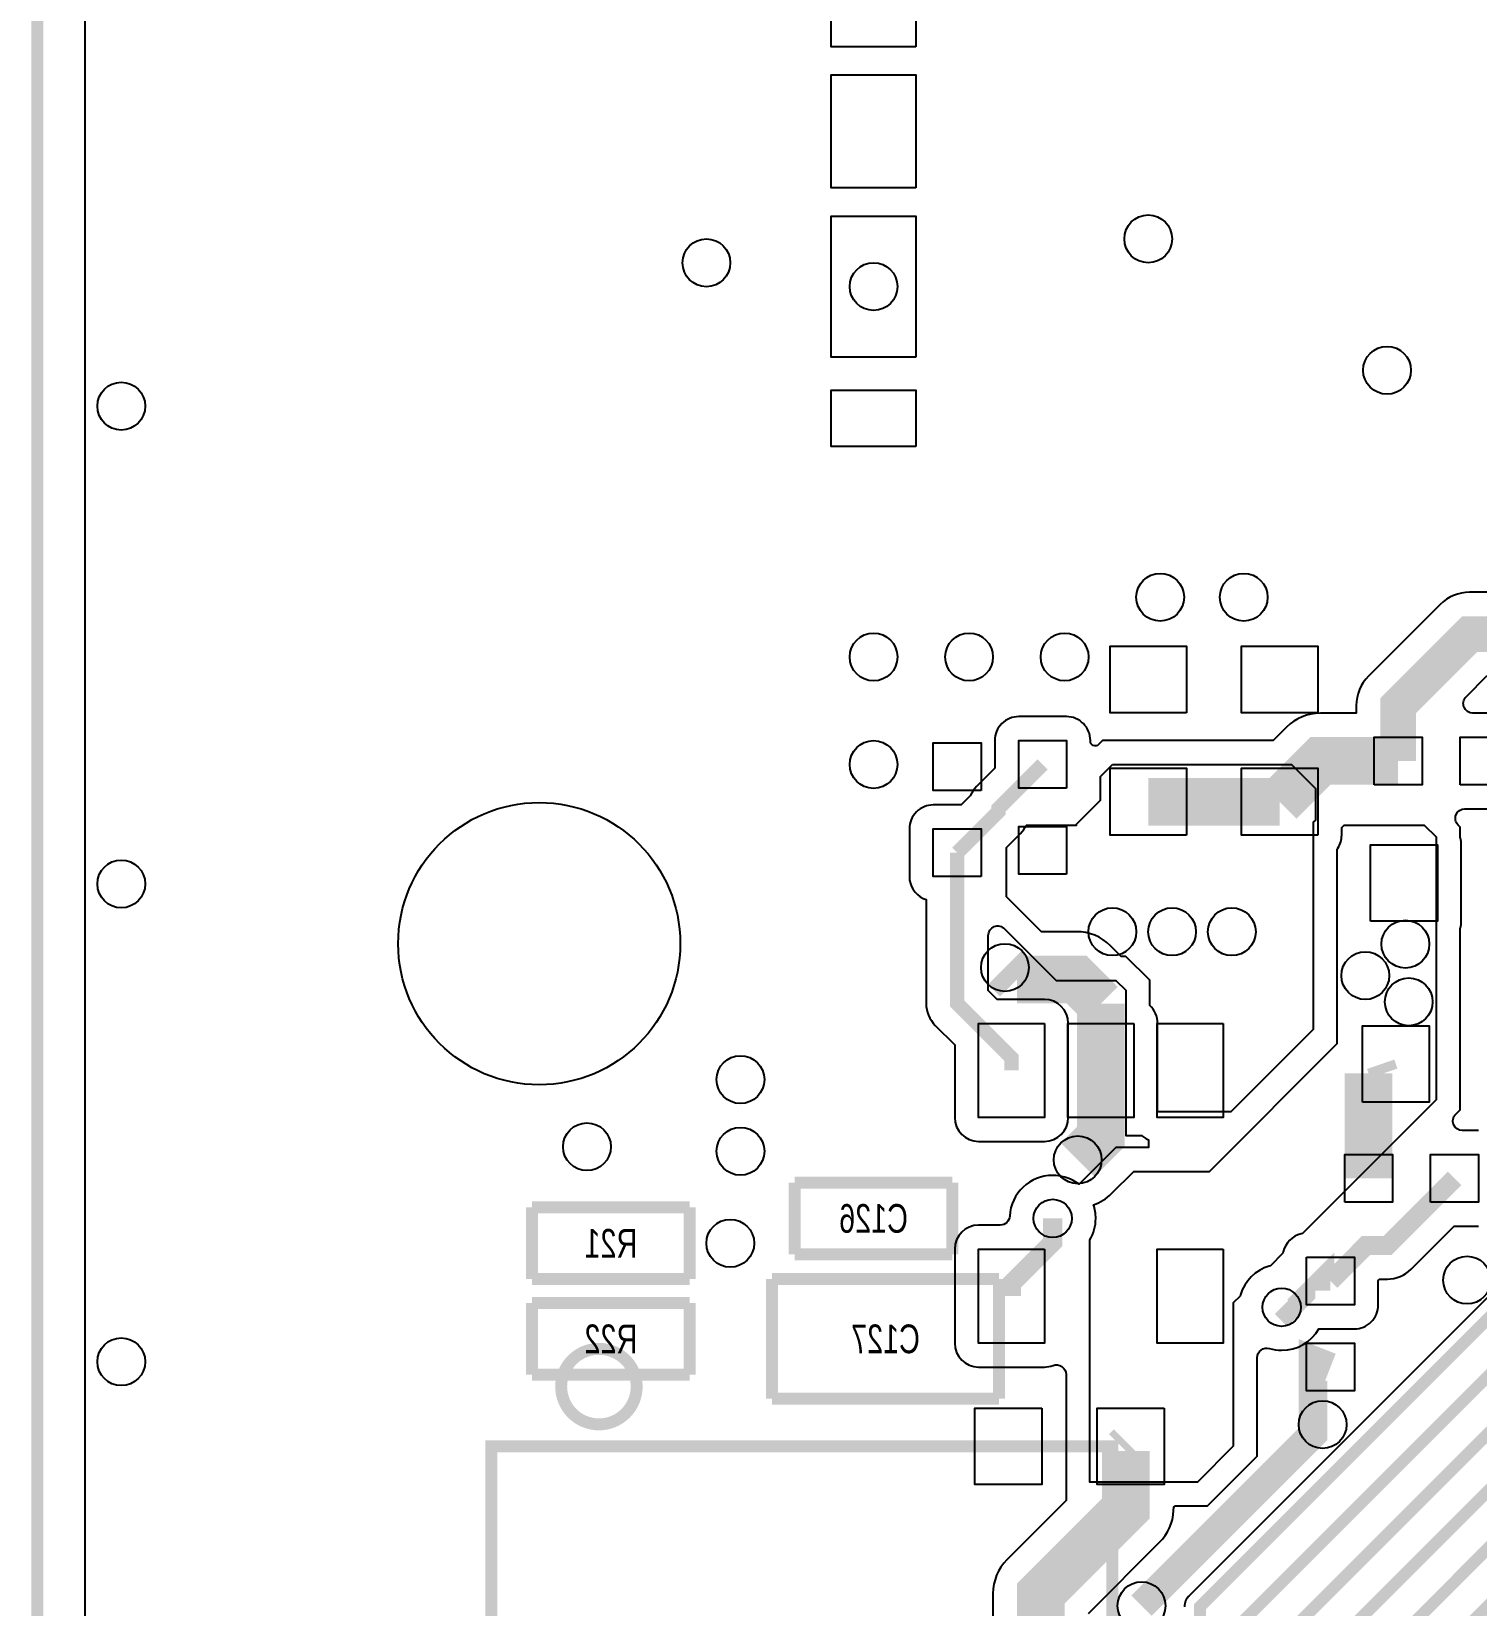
# Model space of a CAD drawing. Extents: x 208 to 378, y -7 to 113.
# Drawn here: x 208.09 to 223.46, y 68.91 to 85.64 of the extents above; entities that cross this region are included whole.
import ezdxf
from ezdxf.enums import TextEntityAlignment as Align

# ---------------------------------------------------------------- set-up
doc = ezdxf.new("R2010")
doc.units = 0
for name, color, linetype in [('BG_OUTLINE', 5, 'CONTINUOUS'), ('ET_TOP', 80, 'CONTINUOUS'), ('PG_SILKSCREEN_BOTTOM', 142, 'CONTINUOUS'), ('PIN_TOP', 141, 'CONTINUOUS'), ('RD_ASSEMBLY_BOTTOM', 212, 'CONTINUOUS'), ('VC_TOP', 43, 'CONTINUOUS')]:
    doc.layers.add(name, color=color, linetype=linetype)

msp = doc.modelspace()

# ---------------------------------------------------------------- linework, layer by layer
at = {"layer": 'BG_OUTLINE', "const_width": 0.127}
msp.add_lwpolyline([(208.150206, 113.105184), (208.150206, -6.882892)], dxfattribs=at)
at = {"layer": 'ET_TOP'}
msp.add_lwpolyline([(208.658206, 6.096), (208.658206, 112.597184), (377.636278, 112.597184)], dxfattribs=at)
for points, format in [([(225.255582, 79.68234), (223.382332, 79.68234, 0.198913), (223.06788, 79.551784), (222.307404, 78.791308, 0.198913), (222.176848, 78.476856), (222.176848, 78.3971), (221.794832, 78.3971, 0.198877), (221.435422, 78.248256), (221.29242, 78.105508), (219.47759, 78.105508), (219.43568, 78.063344, -0.669746), (219.348812, 78.099412), (219.348812, 78.105762, 0.414214), (219.094558, 78.360016), (218.586558, 78.360016, 0.414214), (218.332304, 78.105762), (218.332304, 77.810868), (218.13774, 77.616304, 0.084669), (218.073478, 77.525626), (218.069668, 77.518006), (217.973148, 77.421232), (217.678254, 77.421232, 0.414214), (217.424, 77.166978), (217.424, 76.658978, 0.292857), (217.572082, 76.427838), (217.6018, 76.414122), (217.6018, 75.310746, 0.198875), (217.698574, 75.077066), (217.905584, 74.870056), (217.905584, 74.098404, 0.413921), (218.159838, 73.844404), (218.859862, 73.844404, 0.413921), (219.114116, 74.098404), (219.114116, 75.099164, 0.413921), (218.859862, 75.353164), (218.35745, 75.353164), (218.262708, 75.447652), (218.262708, 76.033122, -0.667854), (218.43619, 76.10475), (218.985084, 75.555856), (219.620084, 75.555856), (219.72524, 75.450954), (219.72524, 73.904856), (219.894912, 73.904856, 0.053735), (219.940124, 73.874376), (219.966794, 73.859898), (219.966794, 73.778872), (219.620084, 73.778872), (219.229432, 73.38822), (219.195142, 73.410318, 0.143408), (218.948254, 73.482708), (218.948, 73.482708, 0.398589), (218.491054, 73.049638, -0.398453), (218.389708, 72.953372), (218.159838, 72.953372, 0.413921), (217.905584, 72.699372), (217.905584, 71.698612, 0.413921), (218.159838, 71.444612), (218.859862, 71.444612, 0.092748), (218.95181, 71.461884, -0.527181), (219.09024, 71.367142), (219.09024, 70.024244), (218.46159, 69.395594, 0.198912), (218.312492, 69.036184), (218.312492, 57.531, 0.198912)], "xyb"), ([(223.475804, 73.95972), (223.305878, 73.95972, -0.668456), (223.233996, 74.133202), (223.281748, 74.180954), (223.281748, 76.107798), (223.28378, 76.114656, 0.06891), (223.293432, 76.183744), (223.293432, 76.99756, 0.06891), (223.28378, 77.066648), (223.281748, 77.073506), (223.281748, 77.185774), (223.260666, 77.206856, -0.668456), (223.332548, 77.380338), (223.790256, 77.380338, 0.30548)], "xyb"), ([(227.609654, 76.224892), (220.398086, 69.013578, 0.198958), (220.349572, 68.896484)], "xyb"), ([(249.104658, 67.760088, 0.1016, 0.1016, 0), (248.772426, 68.09232, 0.1016, 0.1016, 0), (248.772426, 69.230748, 0.1016, 0.1016, 0), (248.58218, 69.421248, 0.1016, 0.1016, 0), (248.58218, 70.258686, 0.1016, 0.1016, 0), (247.48998, 71.350632, 0.1016, 0.1016, 0), (247.48998, 71.906638, 0.127, 0.127, 0), (247.48998, 73.075292, 0.127, 0.127, 0), (244.457474, 76.107798, 0.127, 0.127, 0), (227.726748, 76.107798, 0.127, 0.127, 0), (220.51518, 68.896484, 0.127, 0.127, 0), (220.51518, 63.335154, 0.127, 0.127, 0), (224.716086, 59.134248, 0.127, 0.127, 0), (224.716086, 59.128406, 0.127, 0.127, 0)], "xyseb"), ([(224.713292, 59.750198, 0.127, 0.127, 0), (220.94698, 63.516764, 0.127, 0.127, 0), (220.94698, 68.717668, 0.127, 0.127, 0), (227.905564, 75.675998, 0.127, 0.127, 0), (244.27434, 75.675998, 0.127, 0.127, 0), (247.21058, 72.740012, 0.127, 0.127, 0), (247.21058, 71.703438, 0.1016, 0.1016, 0), (247.21058, 71.249032, 0.1016, 0.1016, 0), (248.352056, 70.107556, 0.1016, 0.1016, 0), (248.352056, 69.140578, 0.1016, 0.1016, 0), (248.432574, 69.06006, 0.1016, 0.1016, 0), (248.454672, 69.06006, 0.1016, 0.1016, 0)], "xyseb"), ([(224.645474, 60.435998, 0.127, 0.127, 0), (221.37878, 63.702692, 0.127, 0.127, 0), (221.37878, 68.538598, 0.127, 0.127, 0), (228.08438, 75.244198, 0.127, 0.127, 0), (244.086634, 75.244198, 0.127, 0.127, 0), (246.90578, 72.425052, 0.127, 0.127, 0), (246.90578, 71.627238, 0.1016, 0.1016, 0), (246.90578, 71.228204, 0.1016, 0.1016, 0), (248.127774, 70.006464, 0.1016, 0.1016, 0), (248.127774, 68.909438, 0.1016, 0.1016, 0), (248.454672, 68.582794, 0.1016, 0.1016, 0), (248.454672, 68.410074, 0.1016, 0.1016, 0)], "xyseb"), ([(227.202492, 60.766452, 0.127, 0.127, 0), (226.803712, 60.367672, 0.127, 0.127, 0), (225.332036, 60.367672, 0.127, 0.127, 0), (221.81058, 63.888874, 0.127, 0.127, 0), (221.81058, 68.360036, 0.127, 0.127, 0), (228.26345, 74.812398, 0.127, 0.127, 0), (243.894102, 74.812398, 0.127, 0.127, 0), (246.60098, 72.105774, 0.127, 0.127, 0), (246.60098, 71.652638, 0.1016, 0.1016, 0), (246.60098, 71.209916, 0.1016, 0.1016, 0), (247.804686, 70.006464, 0.1016, 0.1016, 0), (247.804686, 69.710046, 0.1016, 0.1016, 0)], "xyseb"), ([(226.402392, 60.766452, 0.127, 0.127, 0), (225.560128, 60.766452, 0.127, 0.127, 0), (222.24238, 64.083946, 0.127, 0.127, 0), (222.24238, 68.180966, 0.127, 0.127, 0), (228.442266, 74.380598, 0.127, 0.127, 0), (243.715794, 74.380598, 0.127, 0.127, 0), (246.29618, 71.800212, 0.127, 0.127, 0), (246.29618, 71.500238, 0.1016, 0.1016, 0), (246.29618, 71.127874, 0.1016, 0.1016, 0), (247.479566, 69.944488, 0.1016, 0.1016, 0), (247.479566, 69.38518, 0.1016, 0.1016, 0), (247.804686, 69.06006, 0.1016, 0.1016, 0)], "xyseb"), ([(228.002338, 60.766452, 0.127, 0.127, 0), (228.002592, 60.766452, 0.127, 0.127, 0), (227.596192, 61.172598, 0.127, 0.127, 0), (225.767138, 61.172598, 0.127, 0.127, 0), (222.67418, 64.265556, 0.127, 0.127, 0), (222.67418, 68.00215, 0.127, 0.127, 0), (228.621082, 73.948798, 0.127, 0.127, 0), (243.52377, 73.948798, 0.127, 0.127, 0), (245.99138, 71.481188, 0.127, 0.127, 0), (245.99138, 71.322438, 0.1016, 0.1016, 0), (245.99138, 71.097902, 0.1016, 0.1016, 0), (247.1547, 69.934836, 0.127, 0.127, 0), (247.1547, 69.710046, 0.127, 0.127, 0), (247.154446, 69.710046, 0.127, 0.127, 0)], "xyseb"), ([(219.329508, 68.825618), (220.084904, 69.581268, 0.188024), (220.233494, 69.919342), (220.235272, 69.95922, 0.018922), (220.252798, 69.967856), (220.592904, 69.967856), (221.122748, 70.497954), (221.122748, 71.54418, -0.501006), (221.253304, 71.641462, 0.072031), (221.383098, 71.622666, 0.267152), (221.779084, 71.850504), (222.156528, 71.850504, 0.414214), (222.411036, 72.105012), (222.411036, 72.364092), (222.4278, 72.380856), (222.507302, 72.380856, 0.198912), (222.759016, 72.48525), (223.216724, 72.942704), (223.475804, 72.942704, 0.414214)], "xyb")]:
    msp.add_lwpolyline(points, format=format, dxfattribs=at)
for points, const_width in [([(225.67773, 79.237332), (223.382332, 79.237332), (222.621856, 78.476856), (222.621856, 77.888846)], 0.381), ([(222.621856, 77.888846), (221.794832, 77.888846), (221.361, 77.455014)], 0.508), ([(217.932254, 76.912978), (218.37142, 77.352144), (218.37142, 77.382624), (218.840558, 77.851762)], 0.1524), ([(221.361, 77.455014), (219.964, 77.455014)], 0.508), ([(217.932254, 76.912978), (217.932254, 75.310746), (218.50985, 74.73315), (218.50985, 74.598784)], 0.1524), ([(218.567, 75.565), (218.44, 75.692)], 0.508), ([(219.45981, 75.30719), (219.202, 75.565), (218.567, 75.565)], 0.508), ([(219.45981, 74.598784), (219.45981, 75.30719)], 0.508), ([(219.214192, 73.647808), (219.45981, 73.89368), (219.45981, 74.598784)], 0.508), ([(222.307404, 74.565764), (222.307404, 73.451212)], 0.508), ([(222.59798, 74.66584), (222.307404, 74.565764)], 0.1016), ([(223.221804, 73.451212), (222.507302, 72.736964), (222.280226, 72.736964), (221.902528, 72.359012)], 0.2032), ([(218.948, 73.025), (218.948, 72.771), (218.50985, 72.33285), (218.50985, 72.198992)], 0.2032), ([(221.383098, 72.080374), (221.443296, 72.020176), (221.84233, 72.41921), (221.84233, 72.359012), (221.902528, 72.359012)], 0.2032), ([(219.89288, 68.907406), (221.716092, 70.730364), (221.716092, 71.517764), (221.902528, 71.444612)], 0.3048), ([(221.996, 55.752238), (220.599508, 55.752238), (218.821, 57.531), (218.821, 69.036184), (219.725494, 69.940678), (219.725494, 70.551294)], 0.508), ([(219.725494, 70.551294), (219.776802, 70.602602)], 0.508)]:
    msp.add_lwpolyline(points, dxfattribs=dict(at, const_width=const_width))
for points in [[(223.566482, 78.792324), (225.086418, 78.792324, -0.51277), (225.182684, 78.658466, 0.081724), (225.169476, 78.576932), (225.169476, 78.068932, 0.413921), (225.42373, 77.814424), (225.93173, 77.814424, 0.166535), (226.087686, 77.868018, -0.341947), (226.212146, 77.868018, 0.166535), (226.368102, 77.814424), (226.535996, 77.814424), (226.897184, 77.453236, -0.667461), (226.825302, 77.280008), (225.302572, 77.280008), (224.468944, 78.113636, 0.198912), (224.244154, 78.2066), (224.038922, 78.2066), (224.026222, 78.23835, 0.30548), (223.790256, 78.397354), (223.416876, 78.397354, -0.668806), (223.344994, 78.570836)], [(219.583, 77.851), (221.488, 77.851), (221.742, 77.597), (221.742, 77.260196), (221.71914, 77.237336), (221.71914, 75.03414), (220.844364, 74.159364), (220.064076, 74.159364), (220.064076, 75.098656, 0.213482), (219.979494, 75.288394), (219.979494, 75.556364), (219.725494, 75.810364), (219.67571, 75.810364), (219.56141, 75.92441, 0.198912), (219.202, 76.073508), (218.827604, 76.073508), (218.455494, 76.445364), (218.455494, 76.968604), (218.6051, 77.118464, 0.083201), (218.6686, 77.207364), (219.202, 77.207364), (219.202, 77.216), (219.456, 77.47), (219.456, 77.724)], [(222.021908, 77.18044), (222.048832, 77.207364), (222.900494, 77.207364), (223.027494, 77.080364), (223.027494, 74.286364), (221.605348, 72.864218), (221.591124, 72.860916, 0.286391), (221.400624, 72.670416), (221.397322, 72.656192), (221.263464, 72.522334), (221.251272, 72.518778, 0.251778), (220.944694, 72.2122), (220.941138, 72.200008), (220.868494, 72.127364), (220.868494, 70.603364), (220.487494, 70.222364), (219.344494, 70.222364), (219.344494, 72.7964, 0.131571), (219.405708, 73.025, 0.079729), (219.382848, 73.168256, 0.112363), (219.573856, 73.288398), (219.809568, 73.524364), (220.614494, 73.524364), (221.973394, 74.883264), (221.973394, 76.9493), (221.981522, 76.962, 0.143615), (222.021908, 77.099414)]]:
    msp.add_lwpolyline(points, format="xyb", close=True, dxfattribs=at)
at = {"layer": 'PG_SILKSCREEN_BOTTOM', "const_width": 0.127}
for points in [[(216.2048, 73.406), (217.8812, 73.406)], [(216.2048, 72.644), (216.2048, 73.406)], [(217.8812, 73.406), (217.8812, 72.644)], [(213.4108, 73.141586), (215.0872, 73.141586)], [(213.4108, 72.379586), (213.4108, 73.141586)], [(215.0872, 73.141586), (215.0872, 72.379586)], [(217.8812, 72.644), (216.2048, 72.644)], [(215.0872, 72.379586), (213.4108, 72.379586)], [(215.9635, 72.379586), (215.9635, 71.109586)], [(218.3765, 72.379586), (215.9635, 72.379586)], [(218.3765, 71.109586), (218.3765, 72.379586)], [(213.4108, 72.125586), (215.0872, 72.125586)], [(213.4108, 71.363586), (213.4108, 72.125586)], [(215.0872, 72.125586), (215.0872, 71.363586)], [(215.0872, 71.363586), (213.4108, 71.363586)], [(215.9635, 71.109586), (218.3765, 71.109586)], [(212.979, 62.21984), (219.583, 62.21984), (219.583, 70.60184), (212.979, 70.60184), (212.979, 62.21984), (213.233, 62.21984)]]:
    msp.add_lwpolyline(points, dxfattribs=at)
msp.add_lwpolyline([(214.523574, 71.23684, 1), (213.720426, 71.236586, 1), (214.523574, 71.23684)], format="xyb", dxfattribs=at)
at = {"layer": 'PIN_TOP'}
for points in [[(217.492961, 85.481922), (216.593039, 85.481922), (216.593039, 86.982046), (217.492961, 86.982046)], [(217.492961, 83.982052), (216.593039, 83.982052), (216.593039, 85.181948), (217.492961, 85.181948)], [(217.492961, 82.181954), (216.593039, 82.181954), (216.593039, 83.682078), (217.492961, 83.682078)], [(217.492961, 81.231994), (216.593039, 81.231994), (216.593039, 81.831942), (217.492961, 81.831942)], [(220.3704, 78.399386), (219.5576, 78.399386), (219.5576, 79.110586), (220.3704, 79.110586)], [(221.7674, 78.399386), (220.9546, 78.399386), (220.9546, 79.110586), (221.7674, 79.110586)], [(218.186254, 77.573378), (217.678254, 77.573378), (217.678254, 78.081378), (218.186254, 78.081378)], [(219.094558, 77.597762), (218.586558, 77.597762), (218.586558, 78.105762), (219.094558, 78.105762)], [(222.367856, 77.634846), (222.367856, 78.142846), (222.875856, 78.142846), (222.875856, 77.634846)], [(223.282256, 77.634846), (223.282256, 78.142846), (223.790256, 78.142846), (223.790256, 77.634846)], [(220.3704, 77.099414), (219.5576, 77.099414), (219.5576, 77.810614), (220.3704, 77.810614)], [(221.7674, 77.099414), (220.9546, 77.099414), (220.9546, 77.810614), (221.7674, 77.810614)], [(218.186254, 76.658978), (217.678254, 76.658978), (217.678254, 77.166978), (218.186254, 77.166978)], [(219.094558, 76.683362), (218.586558, 76.683362), (218.586558, 77.191362), (219.094558, 77.191362)], [(222.327978, 76.184252), (222.327978, 76.997052), (223.039178, 76.997052), (223.039178, 76.184252)], [(218.859862, 75.098783), (218.859862, 74.098785), (218.159838, 74.098785), (218.159838, 75.098783)], [(219.809822, 75.098783), (219.809822, 74.098785), (219.109798, 74.098785), (219.109798, 75.098783)], [(220.759782, 75.098783), (220.759782, 74.098785), (220.059758, 74.098785), (220.059758, 75.098783)], [(222.24238, 74.25944), (222.24238, 75.07224), (222.95358, 75.07224), (222.95358, 74.25944)], [(222.053404, 73.197212), (222.053404, 73.705212), (222.561404, 73.705212), (222.561404, 73.197212)], [(222.967804, 73.197212), (222.967804, 73.705212), (223.475804, 73.705212), (223.475804, 73.197212)], [(218.859862, 72.698991), (218.859862, 71.698993), (218.159838, 71.698993), (218.159838, 72.698991)], [(220.759782, 72.698991), (220.759782, 71.698993), (220.059758, 71.698993), (220.059758, 72.698991)], [(221.648528, 72.613012), (222.156528, 72.613012), (222.156528, 72.105012), (221.648528, 72.105012)], [(221.648528, 71.698612), (222.156528, 71.698612), (222.156528, 71.190612), (221.648528, 71.190612)], [(218.83243, 71.009002), (218.83243, 70.196202), (218.12123, 70.196202), (218.12123, 71.009002)], [(220.132402, 71.009002), (220.132402, 70.196202), (219.421202, 70.196202), (219.421202, 71.009002)]]:
    msp.add_lwpolyline(points, close=True, dxfattribs=at)
msp.add_circle((213.487, 75.946), 1.499997, dxfattribs=at)
at = {"layer": 'VC_TOP'}
for centre, radius in [((219.964, 83.439), 0.254), ((215.265, 83.185), 0.254), ((217.043, 82.932016), 0.254), ((222.504, 82.042), 0.254), ((209.042, 81.661), 0.254), ((220.091, 79.629), 0.254), ((220.98, 79.629), 0.254), ((217.043, 78.994), 0.254), ((218.059, 78.994), 0.254), ((219.075, 78.994), 0.254), ((217.043, 77.851), 0.254), ((209.042, 76.581), 0.254), ((219.583, 76.073), 0.254), ((220.218, 76.073), 0.254), ((220.853, 76.073), 0.254), ((222.699072, 75.941174), 0.254), ((218.44, 75.692), 0.254), ((222.27286, 75.606402), 0.254), ((222.73514, 75.32751), 0.254), ((215.627204, 74.50074), 0.254), ((213.995, 73.787), 0.254), ((215.627204, 73.73874), 0.254), ((219.214192, 73.647808), 0.254), ((218.948, 73.025), 0.2032), ((215.519, 72.760586), 0.254), ((223.355154, 72.369426), 0.254), ((221.383098, 72.080374), 0.2032), ((209.042, 71.501), 0.254), ((221.818708, 70.833234), 0.254), ((219.89288, 68.907406), 0.254)]:
    msp.add_circle(centre, radius, dxfattribs=at)

# ---------------------------------------------------------------- texts
at = {"layer": 'RD_ASSEMBLY_BOTTOM', "text_generation_flag": 2, "width": 0.75}
for s, p in [('C126', (217.043, 72.8726)), ('R21', (214.249, 72.608186)), ('R22', (214.249, 71.592186)), ('C127', (217.17, 71.592186))]:
    msp.add_text(s, height=0.3048, dxfattribs=at).set_placement(p, align=Align.CENTER)

doc.saveas('drawing.dxf')
